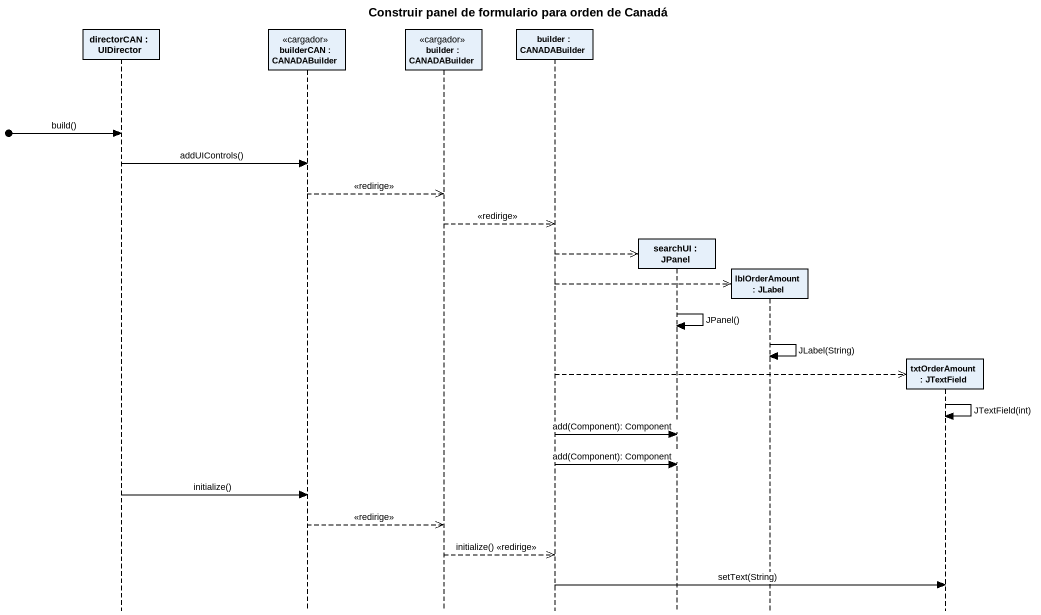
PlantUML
@startuml
title Construir panel de formulario para orden de Canadá
hide footbox
participant "directorCAN : UIDirector" as directorCAN
participant "builderCAN : CANADABuilder" as builderCAN <<cargador>>
participant "builder : CANADABuilder" as builder <<cargador>>
participant "builder : CANADABuilder" as builder_2
participant "searchUI : JPanel" as searchUI
participant "lblOrderAmount : JLabel" as lblOrderAmount
participant "txtOrderAmount : JTextField" as txtOrderAmount

[o-> directorCAN : build()
directorCAN -> builderCAN : addUIControls()
builderCAN -->> builder : <<redirige>>
builder -->> builder_2 : <<redirige>>
builder_2 -->> searchUI **
builder_2 -->> lblOrderAmount **
searchUI -> searchUI : JPanel()
lblOrderAmount -> lblOrderAmount : JLabel(String)
builder_2 -->> txtOrderAmount **
txtOrderAmount -> txtOrderAmount : JTextField(int)
builder_2 -> searchUI : add(Component): Component
builder_2 -> searchUI : add(Component): Component
directorCAN -> builderCAN : initialize()
builderCAN -->> builder : <<redirige>>
builder -->> builder_2 : initialize() <<redirige>>
builder_2 -> txtOrderAmount : setText(String)
@enduml
